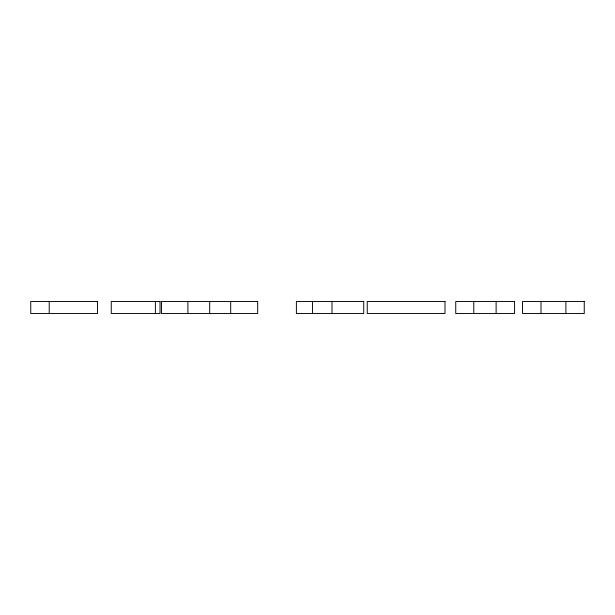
<?xml version="1.0" encoding="UTF-8"?>
<svg xmlns="http://www.w3.org/2000/svg" width="615" height="615" viewBox="0 0 615 615"><rect width="100%" height="100%" fill="white"/><g stroke="black" fill="none" stroke-linecap="round" stroke-linejoin="round"><path stroke-width="0.92" d="M565.892 301.488L565.892 313.512M541.008 301.488L541.008 313.512M496.121 301.488L496.121 313.512M473.781 301.488L473.781 313.512M331.992 301.488L331.992 313.512M312.535 301.488L312.535 313.512M230.694 301.488L230.694 313.512M209.684 301.488L209.684 313.512M187.898 301.488L187.898 313.512M155.387 301.488L155.387 313.512M49.215 301.488L49.215 313.512M97.539 301.488L30.75 301.488L30.75 313.512L97.539 313.512L97.539 301.488M160.031 301.488L111.254 301.488L111.254 313.512L160.031 313.512L160.031 301.488M257.677 301.488L161.476 301.488L161.476 313.512L257.677 313.512L257.677 301.488M363.734 301.488L296.392 301.488L296.392 313.512L363.734 313.512L363.734 301.488M444.999 301.488L367.247 301.488L367.247 313.512L444.999 313.512L444.999 301.488M514.578 301.488L455.746 301.488L455.746 313.512L514.578 313.512L514.578 301.488M584.25 301.488L522.535 301.488L522.535 313.512L584.25 313.512L584.25 301.488"/></g></svg>
